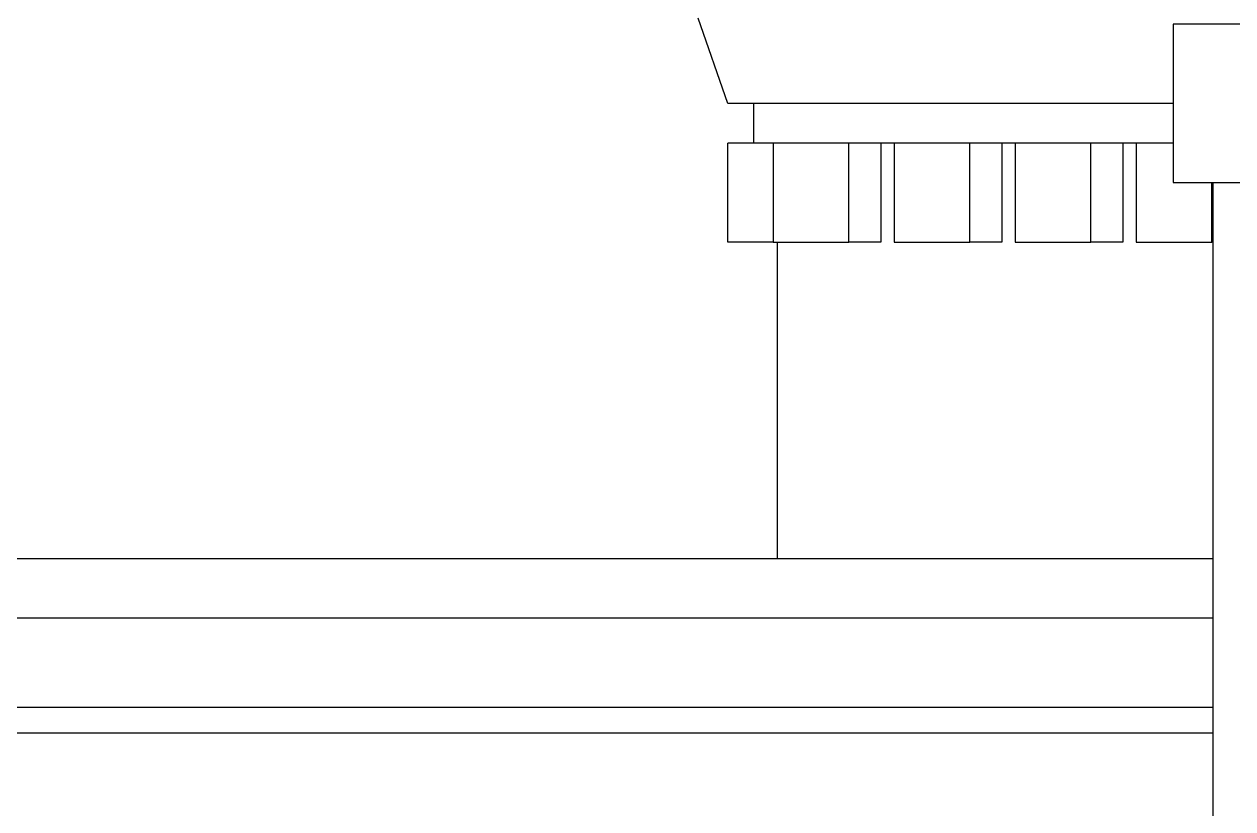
# Model space of a CAD drawing. Header units: millimetres. Extents: x -11840 to 12480, y -4119 to 5972.
# Drawn here: x -5460 to -4850, y 60 to 456 of the extents above; entities that cross this region are included whole.
import ezdxf

# ---------------------------------------------------------------- set-up
doc = ezdxf.new("R2010")
doc.units = ezdxf.units.MM

msp = doc.modelspace()

# ---------------------------------------------------------------- linework, layer by layer
at = {"color": 251, "true_color": 0x666666}
for p, q in [((-5104.71, 415.73), (-5119.71, 458.73)), ((-5104.71, 415.73), (-5119.71, 458.73)), ((3210.29, 455.73), (-4879.71, 455.73)), ((3210.29, 455.73), (-4879.71, 455.73)), ((-4879.71, 415.73), (-5104.71, 415.73)), ((-4879.71, 415.73), (-5104.71, 415.73)), ((-5091.71, 395.73), (-5091.71, 415.73)), ((-5091.71, 395.73), (-5091.71, 415.73)), ((-5081.8, 395.73), (-5091.71, 395.73)), ((-5081.8, 395.73), (-5091.71, 395.73)), ((-5020.66, 395.73), (-5027.47, 395.73)), ((-5020.66, 395.73), (-5027.47, 395.73)), ((-4959.52, 395.73), (-4966.32, 395.73)), ((-4959.52, 395.73), (-4966.32, 395.73)), ((-4898.37, 395.73), (-4905.18, 395.73)), ((-4898.37, 395.73), (-4905.18, 395.73)), ((-4879.71, 375.73), (3210.29, 375.73)), ((-4879.71, 375.73), (3210.29, 375.73)), ((-5079.71, 185.73), (-5079.71, 345.73)), ((-5079.71, 185.73), (-5079.71, 345.73)), ((-4859.71, 155.94), (-10390.26, 155.94)), ((-4859.71, 155.94), (-10390.26, 155.94)), ((-4859.71, 110.71), (-10327.59, 110.71)), ((-4859.71, 110.71), (-10327.59, 110.71)), ((-4859.71, 97.79), (-10327.59, 97.79)), ((-4859.71, 97.79), (-10327.59, 97.79))]:
    msp.add_line(p, q, dxfattribs=at)
at = {"color": 250, "true_color": 0x333333}
for p, q in [((-4879.71, 455.73), (-4879.71, 375.73)), ((-4879.71, 455.73), (-4879.71, 375.73)), ((-4859.71, 185.73), (-10390.26, 185.73)), ((-4859.71, 185.73), (-10390.26, 185.73))]:
    msp.add_line(p, q, dxfattribs=at)
at = {"color": 253, "true_color": 0x999999}
for p, q in [((-5104.71, 345.73), (-5104.71, 395.73)), ((-5091.71, 395.73), (-5104.71, 395.73)), ((-5104.71, 345.73), (-5104.71, 395.73)), ((-5091.71, 395.73), (-5104.71, 395.73)), ((-5043.59, 395.73), (-5081.8, 395.73)), ((-5081.8, 395.73), (-5081.8, 345.73)), ((-5043.59, 395.73), (-5081.8, 395.73)), ((-5081.8, 395.73), (-5081.8, 345.73)), ((-5043.59, 345.73), (-5043.59, 395.73)), ((-5027.47, 395.73), (-5043.59, 395.73)), ((-5043.59, 345.73), (-5043.59, 395.73)), ((-5027.47, 395.73), (-5043.59, 395.73)), ((-5027.47, 395.73), (-5027.47, 345.73)), ((-5027.47, 395.73), (-5027.47, 345.73)), ((-4982.44, 395.73), (-5020.66, 395.73)), ((-5020.66, 395.73), (-5020.66, 345.73)), ((-4982.44, 395.73), (-5020.66, 395.73)), ((-5020.66, 395.73), (-5020.66, 345.73)), ((-4982.44, 345.73), (-4982.44, 395.73)), ((-4966.32, 395.73), (-4982.44, 395.73)), ((-4982.44, 345.73), (-4982.44, 395.73)), ((-4966.32, 395.73), (-4982.44, 395.73)), ((-4966.32, 395.73), (-4966.32, 345.73)), ((-4966.32, 395.73), (-4966.32, 345.73)), ((-4921.3, 395.73), (-4959.52, 395.73)), ((-4959.52, 395.73), (-4959.52, 345.73)), ((-4921.3, 395.73), (-4959.52, 395.73)), ((-4959.52, 395.73), (-4959.52, 345.73)), ((-4921.3, 345.73), (-4921.3, 395.73)), ((-4905.18, 395.73), (-4921.3, 395.73)), ((-4921.3, 345.73), (-4921.3, 395.73)), ((-4905.18, 395.73), (-4921.3, 395.73)), ((-4905.18, 395.73), (-4905.18, 345.73)), ((-4905.18, 395.73), (-4905.18, 345.73)), ((-4879.71, 395.73), (-4898.37, 395.73)), ((-4898.37, 395.73), (-4898.37, 345.73)), ((-4879.71, 395.73), (-4898.37, 395.73)), ((-4898.37, 395.73), (-4898.37, 345.73)), ((-4860.16, 345.73), (-4860.16, 375.73)), ((-4860.16, 345.73), (-4860.16, 375.73)), ((-5081.8, 345.73), (-5104.71, 345.73)), ((-5081.8, 345.73), (-5104.71, 345.73)), ((-5081.8, 345.73), (-5043.59, 345.73)), ((-5081.8, 345.73), (-5043.59, 345.73)), ((-5027.47, 345.73), (-5043.59, 345.73)), ((-5027.47, 345.73), (-5043.59, 345.73)), ((-5020.66, 345.73), (-4982.44, 345.73)), ((-5020.66, 345.73), (-4982.44, 345.73)), ((-4966.32, 345.73), (-4982.44, 345.73)), ((-4966.32, 345.73), (-4982.44, 345.73)), ((-4959.52, 345.73), (-4921.3, 345.73)), ((-4959.52, 345.73), (-4921.3, 345.73)), ((-4905.18, 345.73), (-4921.3, 345.73)), ((-4905.18, 345.73), (-4921.3, 345.73)), ((-4898.37, 345.73), (-4860.16, 345.73)), ((-4898.37, 345.73), (-4860.16, 345.73)), ((-4859.71, 345.73), (-4860.16, 345.73)), ((-4859.71, 345.73), (-4860.16, 345.73))]:
    msp.add_line(p, q, dxfattribs=at)
msp.add_line((-4859.71, 375.73), (-4859.71, -2899.27))
msp.add_line((-4859.71, 375.73), (-4859.71, -2899.27))

doc.saveas('drawing.dxf')
